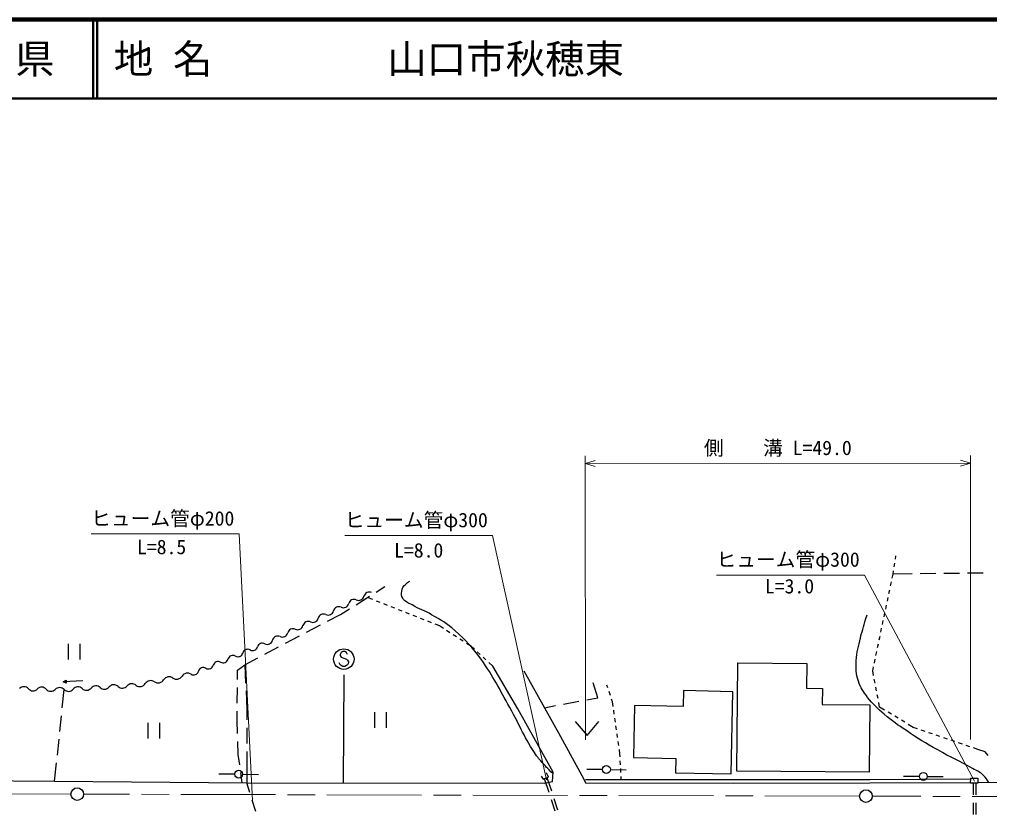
# Model space of a CAD drawing. Units: millimetres, scale not verified. Extents: x 40000 to 680000, y 20000 to 380000.
# Drawn here: x 358418 to 481344, y 279263 to 380000 of the extents above; entities that cross this region are included whole.
import ezdxf
from ezdxf.enums import TextEntityAlignment as Align

# ---------------------------------------------------------------- set-up
doc = ezdxf.new("R2010")
doc.units = ezdxf.units.MM
doc.header["$LTSCALE"] = 1000
doc.linetypes.add('CHAIN', pattern=[18.5, 12, -1.5, 3.5, -1.5])
for name, color, linetype, lineweight in [('M-BGD', 7, 'Continuous', 25), ('M-BMK', 2, 'CHAIN', 13), ('M-BMK-SRVR', 3, 'Continuous', 25), ('M-STR-HTXT', 7, 'Continuous', 13), ('M-STR-STRC', 7, 'Continuous', 25), ('M-TTL', 2, 'Continuous', 140), ('M-TTL-LINE', 7, 'Continuous', 50)]:
    doc.layers.add(name, color=color, linetype=linetype, lineweight=lineweight)
doc.layers.add('M-TTL-TXT', color=7, linetype='Continuous')
doc.styles.add('ＭＳ ゴシック', font='')
doc.styles.get('ＭＳ ゴシック').set_extended_font_data('MS Gothic')

msp = doc.modelspace()

# ---------------------------------------------------------------- linework, layer by layer
at = {"layer": 'M-BGD'}
for p, q in [((469257, 310639), (469336, 311133)), ((469414, 311626), (469481, 312044)), ((469112, 309727), (469179, 310145)), ((474526, 309786), (472526, 309764)), ((477526, 309818), (475526, 309796)), ((480526, 309850), (478526, 309829)), ((468800, 308243), (468903, 308732)), ((469006, 309222), (469112, 309727)), ((471526, 309753), (469112, 309727)), ((403610, 307449), (404734, 308158)), ((468594, 307264), (468697, 307754)), ((401072, 305848), (402764, 306915)), ((402547, 306778), (403141, 306545)), ((403606, 306362), (404072, 306179)), ((468388, 306286), (468491, 306775)), ((399102, 304605), (400227, 305315)), ((404537, 305996), (405002, 305813)), ((405468, 305630), (405933, 305448)), ((406398, 305265), (406864, 305082)), ((407329, 304899), (407794, 304716)), ((468183, 305307), (468286, 305796)), ((397468, 303749), (399102, 304605)), ((408260, 304533), (408725, 304351)), ((409191, 304168), (409656, 303985)), ((410121, 303802), (410587, 303619)), ((467771, 303350), (467874, 303839)), ((467977, 304329), (468080, 304818)), ((394810, 302358), (396582, 303285)), ((411052, 303436), (411646, 303203)), ((411646, 303203), (412132, 302890)), ((412552, 302619), (412972, 302348)), ((467565, 302371), (467668, 302861)), ((392152, 300966), (393924, 301894)), ((413392, 302077), (413813, 301806)), ((414233, 301535), (414653, 301264)), ((467360, 301393), (467462, 301882)), ((364592, 300908), (364592, 298908)), ((366092, 300908), (366092, 298908)), ((389495, 299574), (391266, 300502)), ((415073, 300993), (415559, 300680)), ((415559, 300680), (416062, 300213)), ((467154, 300414), (467257, 300903)), ((386975, 298254), (388609, 299110)), ((416429, 299873), (416796, 299533)), ((417162, 299193), (417529, 298854)), ((466742, 298457), (466845, 298946)), ((466948, 299436), (467051, 299925)), ((386057, 296375), (386067, 297564)), ((386067, 297564), (386975, 298254)), ((386975, 298254), (387083, 295933)), ((417896, 298514), (418399, 298047)), ((466533, 297462), (466639, 297968)), ((363958, 296100), (364324, 296304)), ((364324, 296304), (364341, 295929)), ((466642, 296895), (466533, 297462)), ((466830, 295913), (466736, 296404)), ((363854, 292779), (364097, 295092)), ((366455, 296213), (363958, 296100)), ((364341, 295929), (363958, 296100)), ((386030, 293375), (386048, 295375)), ((431706, 294073), (431109, 295968)), ((432978, 295311), (432864, 295653)), ((467019, 294931), (466924, 295422)), ((387130, 294934), (387239, 292612)), ((430294, 293808), (431706, 294073)), ((433294, 294362), (433136, 294837)), ((433566, 293547), (433452, 293888)), ((467207, 293949), (467113, 294440)), ((387239, 292612), (387237, 291262)), ((424950, 292806), (426362, 293071)), ((427345, 293256), (429311, 293624)), ((433649, 292970), (433566, 293547)), ((467410, 292891), (467301, 293458)), ((468045, 292507), (467410, 292891)), ((363541, 289795), (363750, 291784)), ((386011, 291185), (386021, 292375)), ((403393, 292233), (403393, 290233)), ((404893, 292233), (404893, 290233)), ((433791, 291980), (433720, 292475)), ((433933, 290990), (433862, 291485)), ((468900, 291989), (468473, 292248)), ((469756, 291472), (469328, 291730)), ((374671, 290893), (374671, 288893)), ((376171, 290893), (376171, 288893)), ((386065, 289530), (386011, 291185)), ((387236, 290262), (387233, 288262)), ((428847, 291076), (430347, 289276)), ((430347, 289276), (431847, 291076)), ((434075, 290000), (434004, 290495)), ((470612, 290954), (470184, 291213)), ((471674, 290311), (471040, 290695)), ((472217, 290126), (471674, 290311)), ((434218, 289011), (434146, 289505)), ((473163, 289802), (472690, 289964)), ((474110, 289479), (473637, 289641)), ((475056, 289156), (474583, 289317)), ((476002, 288832), (475529, 288994)), ((363227, 286812), (363436, 288801)), ((386152, 286876), (386098, 288531)), ((434360, 288021), (434289, 288516)), ((476949, 288509), (476475, 288671)), ((477895, 288186), (477422, 288347)), ((478841, 287862), (478368, 288024)), ((479857, 287515), (479314, 287701)), ((386333, 285577), (386152, 286876)), ((387232, 287262), (387230, 285912)), ((434514, 286949), (434431, 287526)), ((434532, 286584), (434514, 286949)), ((480793, 287211), (479857, 287515)), ((481144, 286753), (480793, 287211)), ((362880, 283504), (363123, 285817)), ((387230, 285912), (387236, 283283)), ((434583, 285585), (434557, 286084)), ((385699, 284382), (383699, 284371)), ((386652, 283288), (386471, 284587)), ((386699, 284379), (388698, 284356)), ((432294, 284972), (430294, 284962)), ((433294, 284969), (435294, 284947)), ((434633, 284586), (434608, 285086)), ((434677, 283722), (434659, 284087)), ((472445, 284096), (470445, 284085)), ((473445, 284093), (475445, 284070)), ((387621, 282044), (387236, 283283)), ((425524, 282082), (424966, 283803)), ((425864, 282210), (425305, 283930)), ((479258, 283258), (479255, 281766)), ((479591, 283255), (479587, 281763)), ((388363, 279657), (387918, 281090)), ((426296, 279704), (425833, 281131)), ((426636, 279832), (426173, 281259)), ((479252, 280766), (479249, 279266)), ((479585, 280763), (479581, 279263))]:
    msp.add_line(p, q, dxfattribs=at)
for points in [[(298988, 283690), (325930, 283615), (332459, 283592), (343856, 283648), (352386, 283582), (362880, 283504), (387236, 283283), (424981, 283250), (425980, 283458), (426042, 284644), (421550, 292682), (418399, 298047)], [(422330, 297486), (424950, 292806), (426728, 289624), (429932, 283764), (430163, 283274)], [(424517, 284127), (424795, 283739), (425460, 283988), (425183, 284561)], [(430163, 283724), (448923, 283714), (466173, 283724), (478948, 283773)], [(430163, 283274), (448923, 283264), (466174, 283274), (478941, 283323)], [(479849, 283326), (497330, 283363), (516885, 283416)]]:
    msp.add_lwpolyline(points, dxfattribs=at)
for points in [[(466097, 284620), (449322, 284772), (449446, 298502), (458173, 298422), (458144, 295268), (460156, 295249), (460138, 293219), (466174, 293165)], [(448604, 284409), (448828, 294832), (442551, 294967), (442507, 292944), (436351, 293076), (436209, 286479), (441604, 286363), (441566, 284560)], [(478949, 283886), (479858, 283872), (479848, 283249), (478940, 283263)]]:
    msp.add_lwpolyline(points, close=True, dxfattribs=at)
for centre in [(432794, 284975), (386199, 284385), (472945, 284099)]:
    msp.add_circle(centre, 500, dxfattribs=at)
for centre, radius, start, end in [((402747, 306755), 699, 65.65735, 165.70535), ((400816, 305826), 699, 65.65735, 165.70535), ((401392, 307100), 699, 245.65735, 345.70535), ((397529, 305242), 699, 245.65735, 345.70535), ((398884, 304897), 699, 65.65735, 165.70535), ((399460, 306171), 699, 245.65735, 345.70535), ((395021, 303039), 699, 65.65735, 165.70535), ((395597, 304314), 699, 245.65735, 345.70535), ((396952, 303968), 699, 65.65735, 165.70535), ((393089, 302111), 699, 65.65735, 165.70535), ((393666, 303385), 699, 245.65735, 345.70535), ((389802, 301527), 699, 245.65735, 345.70535), ((391158, 301182), 699, 65.65735, 165.70535), ((391734, 302456), 699, 245.65735, 345.70535), ((387329, 299571), 634, 59.75268, 165.16516), ((387968, 300667), 634, 239.75268, 345.16516), ((389195, 300342), 634, 59.75268, 165.16516), ((384237, 299124), 634, 239.75268, 345.16516), ((385464, 298800), 634, 59.75268, 165.16516), ((386103, 299896), 634, 239.75268, 345.16516), ((381732, 297257), 634, 59.75268, 165.16516), ((382372, 298353), 634, 239.75268, 345.16516), ((383598, 298028), 634, 59.75268, 165.16516), ((375995, 296785), 831, 235.70544, 327.00381), ((377389, 295880), 831, 55.70544, 147.00381), ((378325, 297253), 831, 235.70544, 327.00381), ((379718, 296348), 831, 55.70544, 147.00381), ((380506, 297582), 634, 239.75268, 345.16516), ((358974, 294691), 770, 41.15222, 136.16672), ((360134, 295705), 770, 221.15222, 316.16672), ((361245, 294638), 770, 41.15222, 136.16672), ((362405, 295652), 770, 221.15222, 316.16672), ((363517, 294585), 770, 41.15222, 136.16672), ((364635, 295649), 774, 226.00818, 320.76659), ((365834, 294670), 774, 46.00818, 140.76659), ((366910, 295784), 774, 226.00818, 320.76659), ((368110, 294804), 774, 46.00818, 140.76659), ((369185, 295918), 774, 226.00818, 320.76659), ((370385, 294939), 774, 46.00818, 140.76659), ((371460, 296053), 774, 226.00818, 320.76659), ((372660, 295074), 774, 46.00818, 140.76659), ((373666, 296317), 831, 235.70544, 327.00381), ((375059, 295412), 831, 55.70544, 147.00381)]:
    msp.add_arc(centre, radius, start, end, dxfattribs=at)
for points, knots in [([(426031, 284440), (425271, 285200), (425044, 285401), (424474, 286074), (424267, 286319), (424139, 286447), (423954, 286708), (422378, 288934), (421914, 290442), (420560, 292810), (419177, 295229), (418549, 296686), (416911, 298940), (415781, 300494), (415022, 301286), (413600, 302578), (412568, 303515), (411841, 303863), (410652, 304590), (409728, 305155), (409087, 305251), (408172, 305830), (407685, 306138), (407253, 306189), (406979, 306696), (406821, 306988), (406832, 307207), (406862, 307538), (406897, 307929), (407054, 308147), (407330, 308427), (407513, 308613), (407616, 308688), (407868, 308825)], [0, 0, 0, 0, 1, 1, 1, 2, 2, 2, 3, 3, 3, 4, 4, 4, 5, 5, 5, 6, 6, 6, 7, 7, 7, 8, 8, 8, 9, 9, 9, 10, 10, 10, 11, 11, 11, 11]), ([(481240, 283329), (480999, 283746), (480883, 283901), (480585, 284210), (480139, 284674), (479752, 284773), (479197, 285099), (477509, 286093), (476470, 286481), (474766, 287447), (473183, 288344), (472305, 288869), (470804, 289896), (469679, 290665), (469023, 291073), (468004, 291978), (467125, 292759), (466589, 293174), (465883, 294115), (465326, 294855), (465009, 295301), (464721, 296182), (464408, 297137), (464395, 297735), (464440, 298740), (464491, 299900), (464731, 300530), (464997, 301660), (465267, 302806), (465390, 303196), (465816, 304561)], [0, 0, 0, 0, 1, 1, 1, 2, 2, 2, 3, 3, 3, 4, 4, 4, 5, 5, 5, 6, 6, 6, 7, 7, 7, 8, 8, 8, 9, 9, 9, 10, 10, 10, 10])]:
    msp.add_open_spline(points, degree=3, knots=knots, dxfattribs=at)
at = {"layer": 'M-BMK'}
for p, q in [((364942, 281855), (266152, 282190)), ((464876, 281603), (366542, 281851)), ((565135, 281281), (466476, 281598))]:
    msp.add_line(p, q, dxfattribs=at)
at = {"layer": 'M-BMK-SRVR'}
for centre in [(365742, 281853), (465676, 281601)]:
    msp.add_circle(centre, 800, dxfattribs=at)
at = {"layer": 'M-STR-HTXT'}
for p, q in [((430158, 288724), (430122, 324724)), ((478943, 288773), (478906, 324773)), ((430123, 323724), (431372, 324100)), ((430123, 323724), (478907, 323773)), ((430123, 323724), (431373, 323350)), ((478907, 323773), (477657, 324147)), ((478907, 323773), (477658, 323397)), ((386264, 314818), (367514, 314818)), ((387944, 281005), (386264, 314818)), ((418380, 314613), (399630, 314613)), ((425217, 283649), (418380, 314613)), ((465493, 309613), (446743, 309613)), ((479450, 283486), (465493, 309613))]:
    msp.add_line(p, q, dxfattribs=at)
at = {"layer": 'M-STR-STRC'}
for p, q in [((399167, 299786), (399049, 299549)), ((399049, 299549), (399049, 299431)), ((399049, 299431), (399167, 299195)), ((399404, 299904), (399167, 299786)), ((399167, 299195), (399876, 298959)), ((399640, 299904), (399404, 299904)), ((399876, 299786), (399640, 299904)), ((399994, 299549), (399876, 299786)), ((399876, 298959), (399994, 298840)), ((399994, 298840), (400113, 298604)), ((399049, 298249), (398931, 298486)), ((399167, 298131), (399049, 298249)), ((399404, 298013), (399167, 298131)), ((399640, 298013), (399404, 298013)), ((399876, 298131), (399640, 298013)), ((399994, 298249), (399876, 298131)), ((400113, 298486), (399994, 298249)), ((400113, 298604), (400113, 298486)), ((399514, 296979), (399457, 283230))]:
    msp.add_line(p, q, dxfattribs=at)
msp.add_circle((399522, 298959), 1300, dxfattribs=at)
at = {"layer": 'M-TTL'}
msp.add_line((680000, 380000), (40000, 380000), dxfattribs=at)
at = {"layer": 'M-TTL-LINE'}
for p, q in [((367750, 380000), (367750, 370000)), ((368250, 380000), (368250, 370000)), ((40000, 370000), (680000, 370000))]:
    msp.add_line(p, q, dxfattribs=at)

# ---------------------------------------------------------------- texts
at = {"layer": 'M-STR-HTXT', "style": 'ＭＳ ゴシック'}
msp.add_text('側\u3000\u3000溝 L=49.0', height=1833, rotation=0.058, dxfattribs=at).set_placement((454514, 324248), align=Align.BOTTOM_CENTER)
for s, p in [('ヒューム管φ200', (367514, 315318)), ('ヒューム管φ300', (399630, 315113)), ('ヒューム管φ300', (446743, 310113))]:
    msp.add_text(s, height=1833, dxfattribs=at).set_placement(p, align=Align.BOTTOM_LEFT)
for s, p in [('L=8.5', (376438, 311703)), ('L=8.0', (409010, 311279)), ('L=3.0', (455991, 306731))]:
    msp.add_text(s, height=1833, dxfattribs=at).set_placement(p, align=Align.BOTTOM_CENTER)
at = {"layer": 'M-TTL-TXT', "style": 'ＭＳ ゴシック'}
for s, p in [('山口市秋穂東', (405024, 375000)), ('地 名', (370380, 375000))]:
    msp.add_text(s, height=3666, dxfattribs=at).set_placement(p, align=Align.MIDDLE_LEFT)
msp.add_text('山\u3000口\u3000県', height=3666, dxfattribs=at).set_placement((350375, 375000), align=Align.MIDDLE_CENTER)

doc.saveas('drawing.dxf')
